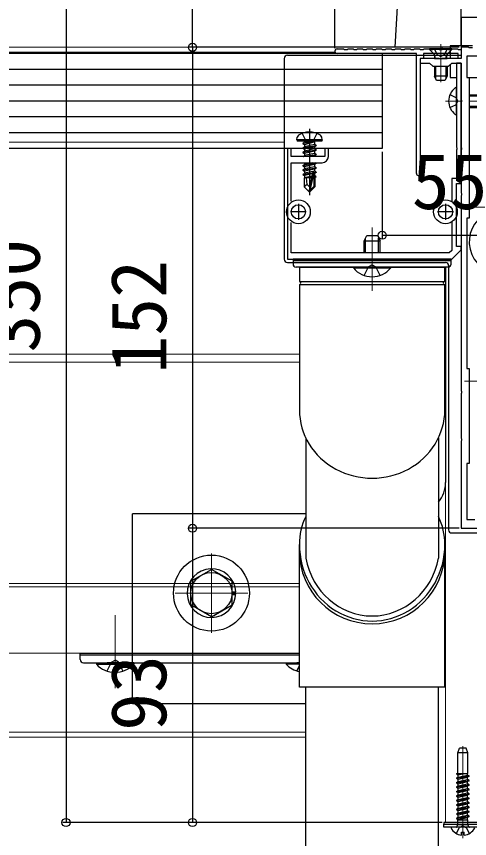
# Model space of a CAD drawing. Units: millimetres, scale not verified. Extents: x -1050 to 1050, y -1565 to 1557.
# Drawn here: x 8 to 151.3, y -277.2 to -17.4 of the extents above; entities that cross this region are included whole.
import ezdxf
from ezdxf.enums import TextEntityAlignment as Align

# ---------------------------------------------------------------- set-up
doc = ezdxf.new("R2010")
doc.units = ezdxf.units.MM
doc.header["$LTSCALE"] = 8
for name, color, linetype in [('0-3_YKK_11', 7, 'Continuous'), ('0-5_YKK_13', 4, 'Continuous'), ('0-6_YKK_D', 6, 'Continuous')]:
    doc.layers.add(name, color=color, linetype=linetype)
doc.layers.add('0-4_YKK_12', color=2, linetype='Continuous', lineweight=18)
doc.styles.add('ＭＳ ゴシック', font='')
doc.styles.get('ＭＳ ゴシック').set_extended_font_data('MS Gothic')

msp = doc.modelspace()

# ---------------------------------------------------------------- linework, layer by layer
at = {"layer": '0-3_YKK_11'}
for p, q in [((97.205, -76.631), (97.205, -81.631)), ((143.705, -76.631), (143.705, -81.631)), ((99.705, -79.131), (94.705, -79.131)), ((146.205, -79.131), (141.205, -79.131))]:
    msp.add_line(p, q, dxfattribs=at)
for points in [[(109.455, -27.631), (111.505, -27.631), (111.705, -27.831), (112.705, -27.831), (112.905, -27.631), (114.505, -27.631), (114.705, -27.831), (115.705, -27.831), (115.905, -27.631), (117.505, -27.631), (117.705, -27.831), (118.705, -27.831), (118.905, -27.631), (120.505, -27.631), (120.705, -27.831), (121.705, -27.831), (121.905, -27.631), (123.505, -27.631), (123.705, -27.831), (124.705, -27.831), (124.905, -27.631), (126.505, -27.631), (126.705, -27.831), (127.705, -27.831), (127.905, -27.631), (129.505, -27.631), (129.705, -27.831), (130.705, -27.831), (130.905, -27.631), (132.505, -27.631), (132.705, -27.831), (133.705, -27.831), (133.905, -27.631), (135.505, -27.631), (135.705, -27.831), (136.705, -27.831), (136.905, -27.631), (138.505, -27.631), (138.705, -27.831), (139.705, -27.831)], [(152.205, -27.331), (151.205, -27.331), (151.005, -27.131), (148.705, -27.131), (148.705, -30.631), (142.663, -30.631), (142.48, -30.751), (141.93, -30.751), (141.747, -30.631), (135.705, -30.631), (135.705, -32.131), (138.705, -32.131), (139.705, -33.131), (144.705, -33.131), (145.705, -32.131), (148.705, -32.131), (148.705, -43.672), (148.825, -43.856), (148.825, -44.406), (148.705, -44.589), (148.705, -58.672), (148.825, -58.856), (148.825, -59.406), (148.705, -59.589), (148.705, -73.172), (148.825, -73.356), (148.825, -73.906), (148.705, -74.089)], [(139.705, -27.831), (139.905, -27.631), (141.505, -27.631), (141.705, -27.831), (142.705, -27.831), (142.905, -27.631), (144.505, -27.631), (144.705, -27.831), (145.705, -27.831), (145.905, -27.631), (147.505, -27.631), (147.705, -27.831), (148.705, -27.831), (148.705, -30.631), (147.705, -30.631), (147.705, -29.131), (136.705, -29.131), (136.705, -30.631), (135.705, -30.631), (135.705, -67.031)], [(134.505, -67.031), (134.505, -29.131), (109.455, -29.131)], [(175.497, -29.931), (150.505, -29.931), (150.505, -36.631), (151.205, -36.631), (151.205, -81.131), (150.505, -81.131), (150.505, -128.631), (151.205, -128.631), (151.205, -158.631), (150.505, -158.631), (150.505, -176.331), (152.997, -176.331)], [(106.705, -61.631), (106.705, -59.131), (105.505, -59.131), (105.505, -61.631), (94.905, -61.631), (94.905, -59.131), (93.705, -59.131), (93.705, -94.131), (145.705, -94.131), (148.705, -91.131), (148.705, -90.131), (147.205, -90.131), (147.205, -70.131), (148.705, -70.131), (148.705, -32.131), (147.205, -32.131), (147.205, -43.672), (147.325, -43.856), (147.325, -44.406), (147.205, -44.589), (147.205, -58.672), (147.325, -58.856), (147.325, -59.406), (147.205, -59.589), (147.205, -68.631), (145.705, -68.631), (145.705, -76.071)], [(94.905, -75.732), (94.905, -63.631), (104.705, -63.631)], [(148.705, -74.089), (148.705, -135.672), (148.825, -135.856), (148.825, -136.406), (148.705, -136.589), (148.705, -150.672), (148.825, -150.856), (148.825, -151.406), (148.705, -151.589), (148.705, -179.131), (171.705, -179.131)], [(145.705, -82.19), (145.705, -91.302), (144.876, -92.131), (94.905, -92.131), (94.905, -82.529)]]:
    msp.add_lwpolyline(points, dxfattribs=at)
for centre, radius, start, end in [((109.455, -28.381), 0.75, 89.99999, 270.00001), ((104.705, -61.631), 2, 270.00001, 359.99999), ((135.105, -67.031), 0.6, 180.00001, 269.99999), ((135.105, -67.031), 0.6, 270.00001, 359.99999)]:
    msp.add_arc(centre, radius, start, end, dxfattribs=at)
at = {"layer": '0-4_YKK_12'}
for p, q in [((-61.545, -27.131), (142.705, -27.128)), ((142.205, -26.131), (142.205, -38.118)), ((142.705, -27.128), (142.705, -27.813)), ((-61.545, -28.631), (108.748, -28.631)), ((143.705, -44.131), (149.005, -44.131)), ((151.205, -44.131), (155.668, -44.131)), ((-61.545, -57.131), (92.705, -57.131)), ((149.705, -77.631), (172.705, -77.631)), ((120.505, -84.131), (120.505, -104.131)), ((120.505, -100.131), (120.505, -86.131)), ((143.705, -96.631), (143.705, -272.131)), ((-422.593, -124.131), (97.503, -124.131)), ((-422.593, -126.631), (97.502, -126.631)), ((149.705, -132.631), (172.705, -132.631)), ((69.705, -212.136), (69.705, -187.125)), ((-422.591, -196.631), (97.509, -196.631)), ((-422.591, -197.631), (97.509, -197.631)), ((58.205, -199.631), (81.205, -199.631)), ((39.205, -229.631), (39.205, -206.631)), ((-422.591, -218.631), (97.509, -218.631)), ((-351.295, -243.631), (99.513, -243.631)), ((-351.295, -245.131), (99.513, -245.131)), ((149.205, -277.131), (149.205, -247.969)), ((143.705, -272.131), (213.705, -272.131))]:
    msp.add_line(p, q, dxfattribs=at)
at = {"layer": '0-5_YKK_13'}
for p, q in [((127.757, -27.131), (128.647, -12.57)), ((148.705, -17.631), (208.705, -17.631)), ((148.705, -17.631), (148.705, -29.631)), ((145.705, -27.631), (138.705, -27.631)), ((145.705, -27.881), (138.705, -27.881)), ((140.155, -27.631), (141.06, -29.446)), ((145.705, -27.881), (144.275, -29.31)), ((145.205, -26.631), (145.205, -30.631)), ((152.205, -26.631), (145.205, -26.631)), ((145.705, -27.631), (145.705, -27.881)), ((123.705, -29.131), (-448.795, -29.131)), ((92.705, -30.631), (92.705, -94.131)), ((93.705, -29.631), (148.705, -29.631)), ((123.705, -29.131), (123.705, -59.131)), ((140.205, -30.631), (140.345, -30.07)), ((140.33, -29.631), (144.079, -29.631)), ((140.584, -30.631), (140.345, -29.681)), ((141.06, -29.446), (142.205, -30.055)), ((143.826, -30.631), (144.065, -29.681)), ((140.205, -33.131), (140.205, -36.231)), ((140.584, -33.131), (140.584, -36.989)), ((143.826, -33.131), (143.826, -36.989)), ((144.205, -33.131), (144.205, -36.231)), ((145.205, -32.631), (145.205, -36.631)), ((123.705, -34.131), (-448.795, -34.131)), ((144.205, -36.231), (140.205, -36.231)), ((140.905, -37.631), (140.205, -36.231)), ((144.205, -36.231), (143.505, -37.631)), ((143.505, -37.631), (140.905, -37.631)), ((145.205, -36.631), (147.205, -36.631)), ((150.905, -36.631), (168.705, -36.631)), ((123.705, -39.131), (-448.795, -39.131)), ((147.205, -48.106), (147.205, -40.155)), ((123.705, -44.131), (-448.795, -44.131)), ((145.128, -42.056), (146.993, -42.986)), ((146.993, -42.986), (147.602, -44.131)), ((146.993, -45.276), (147.602, -44.131)), ((151.205, -42.131), (153.805, -42.131)), ((151.205, -42.51), (154.563, -42.51)), ((145.128, -46.206), (146.993, -45.276)), ((151.205, -45.752), (154.563, -45.752)), ((151.205, -46.131), (153.805, -46.131)), ((123.705, -49.131), (-448.795, -49.131)), ((123.705, -54.131), (-448.795, -54.131)), ((100.705, -52.932), (100.705, -73.832)), ((96.705, -56.332), (96.846, -55.53)), ((104.705, -56.332), (96.705, -56.332)), ((96.705, -56.332), (96.793, -56.832)), ((104.617, -56.832), (96.793, -56.832)), ((98.605, -57.482), (102.205, -56.882)), ((102.205, -56.982), (98.605, -57.582)), ((102.205, -56.882), (99.155, -57.165)), ((99.155, -57.9), (102.205, -56.982)), ((99.155, -57.032), (99.155, -57.165)), ((102.205, -56.882), (102.205, -56.982)), ((102.255, -57.032), (102.255, -57.865)), ((104.705, -56.332), (104.563, -55.53)), ((104.705, -56.332), (104.617, -56.832)), ((123.705, -59.131), (-448.795, -59.131)), ((98.605, -57.482), (99.155, -57.165)), ((98.605, -57.482), (98.605, -57.582)), ((98.605, -57.482), (98.605, -57.582)), ((98.605, -57.582), (99.155, -57.9)), ((98.605, -58.882), (102.805, -58.182)), ((102.805, -58.282), (98.605, -58.982)), ((98.605, -58.882), (99.155, -58.565)), ((98.605, -58.882), (98.605, -58.982)), ((98.605, -58.982), (99.155, -59.3)), ((98.605, -60.282), (102.805, -59.582)), ((102.805, -59.682), (98.605, -60.382)), ((102.255, -57.865), (99.155, -58.565)), ((99.155, -57.9), (99.155, -58.565)), ((102.255, -58.6), (99.155, -59.3)), ((102.255, -59.265), (99.155, -59.965)), ((99.155, -59.3), (99.155, -59.965)), ((102.805, -58.182), (102.255, -57.865)), ((102.805, -58.282), (102.255, -58.6)), ((102.255, -58.6), (102.255, -59.265)), ((102.805, -59.582), (102.255, -59.265)), ((102.805, -58.182), (102.805, -58.282)), ((102.805, -59.582), (102.805, -59.682)), ((98.605, -60.282), (99.155, -59.965)), ((98.605, -60.282), (98.605, -60.382)), ((98.605, -60.382), (99.155, -60.7)), ((98.694, -61.631), (99.155, -61.365)), ((98.914, -61.631), (102.805, -60.982)), ((102.255, -60.665), (99.155, -61.365)), ((99.155, -60.7), (99.155, -61.365)), ((102.805, -61.082), (99.514, -61.631)), ((102.255, -60), (102.255, -60.665)), ((102.805, -60.982), (102.255, -60.665)), ((102.255, -61.4), (102.255, -61.631)), ((102.805, -60.982), (102.805, -61.082)), ((98.605, -64.482), (102.805, -63.782)), ((102.805, -63.882), (98.605, -64.582)), ((98.605, -64.482), (99.155, -64.165)), ((98.605, -64.482), (98.605, -64.582)), ((98.605, -64.582), (99.155, -64.9)), ((101.519, -63.631), (99.155, -64.165)), ((99.155, -63.631), (99.155, -64.165)), ((102.255, -64.865), (99.155, -65.565)), ((99.155, -64.9), (99.155, -65.565)), ((102.255, -64.2), (102.255, -64.865)), ((102.805, -65.182), (102.255, -64.865)), ((102.805, -63.782), (102.542, -63.631)), ((102.805, -63.782), (102.805, -63.882)), ((98.605, -65.882), (102.805, -65.182)), ((102.805, -65.282), (98.605, -65.982)), ((98.605, -65.882), (99.155, -65.565)), ((98.605, -65.882), (98.605, -65.982)), ((98.605, -65.982), (99.155, -66.3)), ((98.605, -67.282), (101.63, -66.778)), ((101.602, -66.883), (98.605, -67.382)), ((98.605, -67.282), (99.155, -66.965)), ((98.605, -67.282), (98.605, -67.382)), ((98.605, -67.382), (99.155, -67.7)), ((102.255, -66.265), (99.155, -66.965)), ((99.155, -66.3), (99.155, -66.965)), ((101.545, -67.16), (99.155, -67.7)), ((101.614, -66.825), (100.705, -71.211)), ((102.037, -66.71), (100.855, -72.408)), ((102.037, -66.71), (102.805, -66.582)), ((102.805, -66.682), (102.092, -66.801)), ((102.105, -66.88), (102.105, -71.158)), ((102.255, -65.6), (102.255, -66.265)), ((102.805, -66.582), (102.255, -66.265)), ((102.255, -67), (102.255, -67.665)), ((102.805, -65.182), (102.805, -65.282)), ((102.805, -66.582), (102.805, -66.682)), ((99.005, -68.432), (99.155, -68.365)), ((99.005, -68.432), (99.005, -71.282)), ((101.281, -68.432), (99.005, -68.432)), ((99.155, -67.7), (99.155, -68.365)), ((101.4, -67.858), (99.155, -68.365)), ((101.34, -68.149), (99.622, -68.432)), ((101.284, -68.416), (101.201, -68.432)), ((102.255, -67.665), (102.102, -67.699)), ((102.705, -67.924), (102.105, -68.023)), ((102.705, -68.14), (102.105, -68.256)), ((102.405, -68.432), (102.105, -68.432)), ((102.705, -67.924), (102.255, -67.665)), ((102.705, -68.14), (102.405, -68.313)), ((102.405, -68.313), (102.405, -71.282)), ((102.705, -67.924), (102.705, -68.14)), ((99.962, -70.479), (99.005, -71.282)), ((100.555, -72.832), (99.005, -71.282)), ((100.705, -71.211), (100.555, -72.832)), ((100.705, -71.211), (100.705, -72.832)), ((102.105, -71.158), (100.855, -72.408)), ((100.855, -72.832), (102.405, -71.282)), ((100.855, -72.408), (100.855, -72.832)), ((102.405, -71.282), (102.105, -71.158)), ((100.555, -72.832), (100.855, -72.832)), ((118.005, -88.331), (118.805, -86.631)), ((118.005, -92.131), (118.005, -88.331)), ((118.005, -88.331), (123.005, -88.331)), ((118.438, -92.131), (118.438, -87.411)), ((118.805, -86.631), (122.205, -86.631)), ((122.205, -86.631), (123.005, -88.331)), ((122.572, -92.131), (122.572, -87.411)), ((123.005, -92.131), (123.005, -88.331)), ((93.705, -95.131), (143.705, -95.131)), ((95.505, -94.131), (95.505, -95.631)), ((145.505, -94.131), (95.505, -94.131)), ((145.505, -94.631), (95.505, -94.631)), ((120.505, -95.887), (119.36, -96.496)), ((120.505, -95.887), (121.65, -96.496)), ((144.705, -96.131), (144.705, -179.631)), ((145.505, -95.631), (145.505, -94.131)), ((120.505, -96.631), (96.505, -96.631)), ((97.505, -96.631), (97.505, -100.964)), ((97.505, -96.631), (143.505, -96.631)), ((126.405, -96.631), (114.605, -96.631)), ((114.605, -96.878), (114.605, -96.631)), ((114.605, -96.878), (126.405, -96.878)), ((118.005, -99.214), (119.36, -96.496)), ((144.505, -96.631), (120.505, -96.631)), ((123.005, -99.214), (121.65, -96.496)), ((126.405, -96.878), (126.405, -96.631)), ((143.505, -100.959), (143.505, -96.631)), ((143.705, -96.631), (143.705, -164.631)), ((97.594, -101.131), (143.405, -101.131)), ((97.505, -102.304), (97.501, -141.722)), ((97.604, -102.131), (143.405, -102.131)), ((143.509, -141.722), (143.505, -102.303)), ((99.505, -150.542), (99.505, -188.583)), ((141.505, -150.542), (141.505, -188.583)), ((44.705, -234.631), (44.705, -174.631)), ((99.505, -174.631), (44.705, -174.631)), ((145.705, -180.631), (172.705, -180.631)), ((97.509, -229.321), (97.509, -184.229)), ((143.509, -229.321), (143.509, -184.229)), ((76.205, -199.231), (77.394, -199.231)), ((76.205, -199.631), (77.405, -199.631)), ((76.205, -200.031), (77.394, -200.031)), ((28.205, -220.631), (28.205, -218.631)), ((28.205, -218.631), (97.509, -218.631)), ((28.205, -219.131), (97.509, -219.131)), ((29.205, -221.631), (97.509, -221.631)), ((33.305, -221.631), (41.705, -221.631)), ((33.305, -221.631), (33.305, -222.14)), ((33.305, -222.14), (41.705, -222.14)), ((45.105, -221.631), (36.705, -221.631)), ((45.105, -222.14), (36.705, -222.14)), ((45.105, -221.631), (45.105, -222.14)), ((93.305, -221.631), (93.305, -222.14)), ((97.509, -222.14), (93.305, -222.14)), ((97.509, -221.631), (96.705, -221.631)), ((96.705, -224.242), (97.509, -222.593)), ((143.509, -229.321), (97.509, -229.321)), ((99.513, -345.319), (99.513, -229.321)), ((141.513, -345.319), (141.513, -229.321)), ((99.513, -234.631), (44.705, -234.631)), ((150.275, -248.631), (148.135, -248.631)), ((150.821, -250.131), (150.275, -248.631)), ((147.589, -256.631), (147.589, -250.131)), ((150.821, -256.631), (150.821, -250.131)), ((147.205, -256.65), (147.238, -256.631)), ((147.205, -256.75), (147.956, -256.631)), ((147.205, -256.65), (147.325, -256.631)), ((147.205, -256.65), (147.205, -256.75)), ((147.205, -256.75), (147.705, -257.038)), ((147.238, -256.631), (150.821, -256.631)), ((147.705, -257.038), (149.636, -256.631)), ((147.705, -257.77), (147.705, -257.038)), ((147.705, -257.771), (150.705, -257.138)), ((150.705, -257.137), (150.705, -256.631)), ((151.205, -257.426), (150.705, -257.138)), ((147.205, -258.06), (151.205, -257.426)), ((147.205, -258.16), (151.205, -257.526)), ((147.205, -258.06), (147.705, -257.771)), ((147.205, -258.06), (147.205, -258.16)), ((147.205, -258.16), (147.705, -258.448)), ((147.205, -259.47), (151.205, -258.836)), ((147.205, -259.57), (151.205, -258.936)), ((147.205, -259.47), (147.705, -259.181)), ((147.205, -259.47), (147.205, -259.57)), ((147.205, -259.57), (147.705, -259.858)), ((147.705, -258.448), (150.705, -257.815)), ((147.705, -259.18), (147.705, -258.448)), ((147.705, -259.181), (150.705, -258.548)), ((147.705, -259.858), (150.705, -259.225)), ((151.205, -257.526), (150.705, -257.815)), ((150.705, -258.547), (150.705, -257.815)), ((151.205, -258.836), (150.705, -258.548)), ((151.205, -258.936), (150.705, -259.225)), ((150.705, -259.957), (150.705, -259.225)), ((151.205, -257.526), (151.205, -257.426)), ((151.205, -258.936), (151.205, -258.836)), ((147.205, -260.88), (151.205, -260.246)), ((147.205, -260.98), (151.205, -260.346)), ((147.205, -260.88), (147.705, -260.591)), ((147.205, -260.88), (147.205, -260.98)), ((147.205, -260.98), (147.705, -261.268)), ((147.205, -262.29), (151.205, -261.656)), ((147.205, -262.39), (151.205, -261.756)), ((147.205, -262.29), (147.705, -262.001)), ((147.205, -262.29), (147.205, -262.39)), ((147.205, -262.39), (147.705, -262.678)), ((147.705, -260.59), (147.705, -259.858)), ((147.705, -260.591), (150.705, -259.958)), ((147.705, -261.268), (150.705, -260.635)), ((147.705, -262), (147.705, -261.268)), ((147.705, -262.001), (150.705, -261.368)), ((147.705, -262.678), (150.705, -262.045)), ((151.205, -260.246), (150.705, -259.958)), ((151.205, -260.346), (150.705, -260.635)), ((150.705, -261.367), (150.705, -260.635)), ((151.205, -261.656), (150.705, -261.368)), ((151.205, -261.756), (150.705, -262.045)), ((150.705, -262.777), (150.705, -262.045)), ((151.205, -260.346), (151.205, -260.246)), ((151.205, -261.756), (151.205, -261.656)), ((147.205, -263.7), (151.205, -263.066)), ((147.205, -263.8), (151.205, -263.166)), ((147.205, -263.7), (147.705, -263.411)), ((147.205, -263.7), (147.205, -263.8)), ((147.205, -263.8), (147.705, -264.088)), ((147.205, -265.11), (151.205, -264.476)), ((147.205, -265.21), (151.205, -264.576)), ((147.205, -265.11), (147.705, -264.821)), ((147.705, -263.41), (147.705, -262.678)), ((147.705, -263.411), (150.705, -262.778)), ((147.705, -264.088), (150.705, -263.455)), ((147.705, -264.82), (147.705, -264.088)), ((147.705, -264.821), (150.705, -264.188)), ((147.705, -265.498), (150.705, -264.865)), ((151.205, -263.066), (150.705, -262.778)), ((151.205, -263.166), (150.705, -263.455)), ((150.705, -264.187), (150.705, -263.455)), ((151.205, -264.476), (150.705, -264.188)), ((151.205, -264.576), (150.705, -264.865)), ((150.705, -265.597), (150.705, -264.865)), ((151.205, -263.166), (151.205, -263.066)), ((151.205, -264.576), (151.205, -264.476)), ((147.205, -265.11), (147.205, -265.21)), ((147.205, -265.21), (147.705, -265.498)), ((147.205, -266.52), (151.205, -265.886)), ((147.205, -266.62), (151.205, -265.986)), ((147.205, -266.52), (147.705, -266.231)), ((147.205, -266.52), (147.205, -266.62)), ((147.205, -266.62), (147.705, -266.908)), ((147.205, -267.93), (151.205, -267.296)), ((147.205, -268.03), (151.205, -267.396)), ((147.705, -266.23), (147.705, -265.498)), ((147.705, -266.231), (150.705, -265.598)), ((147.705, -266.908), (150.705, -266.275)), ((147.705, -267.64), (147.705, -266.908)), ((147.705, -267.641), (150.705, -267.008)), ((151.205, -265.886), (150.705, -265.598)), ((151.205, -265.986), (150.705, -266.275)), ((150.705, -267.007), (150.705, -266.275)), ((151.205, -267.296), (150.705, -267.008)), ((151.205, -267.396), (150.705, -267.685)), ((151.205, -265.986), (151.205, -265.886)), ((151.205, -267.396), (151.205, -267.296)), ((147.205, -267.93), (147.705, -267.641)), ((147.205, -267.93), (147.205, -268.03)), ((147.205, -268.03), (147.705, -268.318)), ((147.205, -269.34), (151.205, -268.706)), ((147.205, -269.44), (151.205, -268.806)), ((147.205, -269.34), (147.705, -269.051)), ((147.205, -269.34), (147.205, -269.44)), ((147.205, -269.44), (147.705, -269.728)), ((147.205, -270.75), (151.205, -270.116)), ((147.205, -270.85), (151.205, -270.216)), ((147.705, -268.318), (150.705, -267.685)), ((147.705, -269.05), (147.705, -268.318)), ((147.705, -269.051), (150.705, -268.418)), ((147.705, -269.728), (150.705, -269.095)), ((147.705, -270.46), (147.705, -269.728)), ((147.705, -270.461), (150.705, -269.828)), ((150.705, -268.417), (150.705, -267.685)), ((151.205, -268.706), (150.705, -268.418)), ((151.205, -268.806), (150.705, -269.095)), ((150.705, -269.827), (150.705, -269.095)), ((151.205, -270.116), (150.705, -269.828)), ((151.205, -270.216), (150.705, -270.505)), ((151.205, -268.806), (151.205, -268.706)), ((151.205, -270.216), (151.205, -270.116)), ((147.205, -270.75), (147.705, -270.461)), ((147.205, -270.75), (147.205, -270.85)), ((147.205, -270.85), (147.705, -271.138)), ((147.303, -273.499), (147.585, -272.724)), ((147.585, -272.724), (147.585, -271.324)), ((147.585, -271.324), (150.825, -271.324)), ((147.585, -272.724), (150.825, -272.724)), ((147.705, -271.138), (150.705, -270.505)), ((147.705, -271.324), (147.705, -271.138)), ((150.705, -271.324), (150.705, -270.505)), ((150.825, -272.724), (150.825, -271.324)), ((151.107, -273.499), (150.825, -272.724)), ((152.8, -273.631), (145.609, -273.631)), ((147.155, -275.596), (148.06, -273.781)), ((149.205, -273.172), (148.06, -273.781)), ((149.205, -273.172), (150.35, -273.781)), ((149.63, -276.109), (149.63, -275.231)), ((151.255, -275.596), (150.35, -273.781))]:
    msp.add_line(p, q, dxfattribs=at)
for points in [[(138.705, -27.631), (138.705, -27.881), (140.135, -29.31)], [(144.255, -27.631), (143.35, -29.446), (142.205, -30.055)], [(140.205, -30.631), (144.205, -30.631), (144.065, -30.07)], [(98.405, -54.353), (99.56, -56.669), (100.705, -57.278)], [(103.005, -54.353), (101.85, -56.669), (100.705, -57.278)], [(102.805, -59.682), (102.255, -60), (99.155, -60.7)], [(102.805, -61.082), (102.255, -61.4), (101.232, -61.631)], [(102.805, -63.882), (102.255, -64.2), (99.155, -64.9)], [(102.805, -65.282), (102.255, -65.6), (99.155, -66.3)], [(102.805, -66.682), (102.255, -67), (102.105, -67.034)], [(100.705, -71.211), (99.962, -70.479), (99.805, -68.432)], [(69.705, -207.136), (63.205, -203.383), (63.205, -195.878), (69.705, -192.125)], [(69.705, -207.136), (76.205, -203.383), (76.205, -195.878), (69.705, -192.125)], [(36.705, -224.242), (38.06, -221.464), (39.205, -220.855)], [(41.705, -224.242), (40.35, -221.464), (39.205, -220.855)], [(150.821, -250.131), (147.589, -250.131), (148.135, -248.631)], [(178.705, -272.131), (143.205, -272.131), (143.205, -272.631), (178.705, -272.631)], [(178.705, -273.631), (143.205, -273.631), (143.205, -272.631), (178.705, -272.631)], [(148.78, -276.109), (148.78, -275.231), (149.63, -275.231)]]:
    msp.add_lwpolyline(points, dxfattribs=at)
for centre, radius in [((97.205, -79.131), 3.75), ((97.205, -79.131), 2.25), ((143.705, -79.131), 3.75), ((143.705, -79.131), 2.25), ((69.705, -199.631), 12), ((69.705, -199.631), 6.5)]:
    msp.add_circle(centre, radius, dxfattribs=at)
for centre, radius, start, end in [((93.705, -30.631), 1, 90, 180), ((139.569, -29.876), 0.8, 345.96376, 45), ((144.841, -29.876), 0.8, 135, 194.03624), ((150.005, -44.131), 5.3, 127.71409, 232.28591), ((146.93, -40.155), 0.274, 0, 127.71409), ((147.705, -41.783), 0.5, 180, 180.00142), ((147.705, -46.478), 0.5, 179.99859, 180), ((146.93, -48.106), 0.274, 232.28591, 0), ((100.705, -60.432), 6.5, 57.94412, 122.05588), ((97.733, -55.686), 0.9, 122.05588, 170), ((98.955, -57.032), 0.2, 0, 90), ((102.455, -57.032), 0.2, 90, 180), ((103.677, -55.686), 0.9, 10, 57.94412), ((101.856, -66.88), 0.248, 0, 167.19096), ((161.205, -88.631), 10, 117.01229, 62.98771), ((93.705, -94.131), 1, 180, 270), ((96.505, -95.631), 1, 180, 270), ((143.705, -96.131), 1, 0, 90), ((144.505, -95.631), 1, 270, 0), ((120.505, -91.931), 7.7, 219.98312, 320.01688), ((97.705, -100.964), 0.2, 180, 253.09407), ((97.501, -101.634), 0.5, 286.90593, 73.09407), ((143.501, -101.631), 0.5, 106.29763, 253.70237), ((143.305, -100.959), 0.2, 286.29763, 0), ((97.705, -102.304), 0.2, 106.90593, 180), ((143.305, -102.303), 0.2, 0, 73.70237), ((133.705, -164.631), 10, 321.26058, 0), ((145.705, -179.631), 1, 180, 270), ((69.705, -199.631), 7.7, 2.97774, 0), ((29.205, -220.631), 1, 180, 270), ((39.205, -216.398), 8.232, 224.2189, 315.7811), ((99.205, -216.398), 8.232, 224.2189, 258.11128), ((145.609, -273.785), 0.154, 90, 207.28096), ((149.205, -271.931), 4.2, 207.28096, 264.19227), ((147.115, -273.431), 0.2, 270, 340), ((149.205, -271.931), 4.2, 275.80773, 332.71904), ((151.295, -273.431), 0.2, 200, 270)]:
    msp.add_arc(centre, radius, start, end, dxfattribs=at)
for centre, major_axis, ratio, start_param, end_param in [((120.505, -141.722), (-23.004, 0), 0.939189, 6.2831853, 9.424778), ((120.505, -184.229), (23.004, 0), 0.939189, 2.7210891, 3.1415927), ((120.505, -184.229), (23.004, 0), 0.939189, 6.2831853, 6.7036889), ((120.505, -184.229), (0, 24.22), 0.949802, 1.5707963, 4.712389), ((120.505, -186.408), (23.004, 0), 0.99602, 3.1415927, 6.2831853), ((120.505, -184.229), (0, 22.626), 0.945819, 1.7644461, 4.5187392)]:
    msp.add_ellipse(centre, major_axis=major_axis, ratio=ratio, start_param=start_param, end_param=end_param, dxfattribs=at)
at = {"layer": '0-6_YKK_D'}
for p, q in [((23.705, 77.869), (23.705, -272.131)), ((63.705, -27.131), (63.705, 77.869)), ((108.705, -27.381), (108.705, 13.369)), ((148.705, -26.431), (148.705, 13.369)), ((148.705, -26.431), (148.705, 13.369)), ((148.005, -27.131), (62.705, -27.131)), ((148.005, -27.131), (62.705, -27.131)), ((63.705, -27.131), (63.705, -179.131)), ((123.705, -60.131), (123.705, -87.538)), ((123.705, -86.538), (178.705, -86.538)), ((148.005, -179.131), (62.705, -179.131)), ((148.005, -179.131), (62.705, -179.131)), ((63.705, -179.131), (63.705, -272.131)), ((142.705, -272.131), (22.705, -272.131)), ((142.705, -272.131), (62.705, -272.131))]:
    msp.add_line(p, q, dxfattribs=at)
for centre in [(63.705, -27.131), (63.705, -27.131), (123.705, -86.538), (63.705, -179.131), (63.705, -179.131), (23.705, -272.131), (63.705, -272.131)]:
    msp.add_circle(centre, 1.275, dxfattribs=at)

# ---------------------------------------------------------------- texts
at = {"layer": '0-6_YKK_D', "style": 'ＭＳ ゴシック'}
msp.add_text('55', height=17.6, dxfattribs=at).set_placement((133.05, -83.538), align=Align.BOTTOM_LEFT)
for s, p in [('350', (20.705, -123.585)), ('152', (60.705, -130.267)), ('93', (60.705, -243.153))]:
    msp.add_text(s, height=17.6, rotation=90, dxfattribs=at).set_placement(p, align=Align.BOTTOM_LEFT)

doc.saveas('drawing.dxf')
